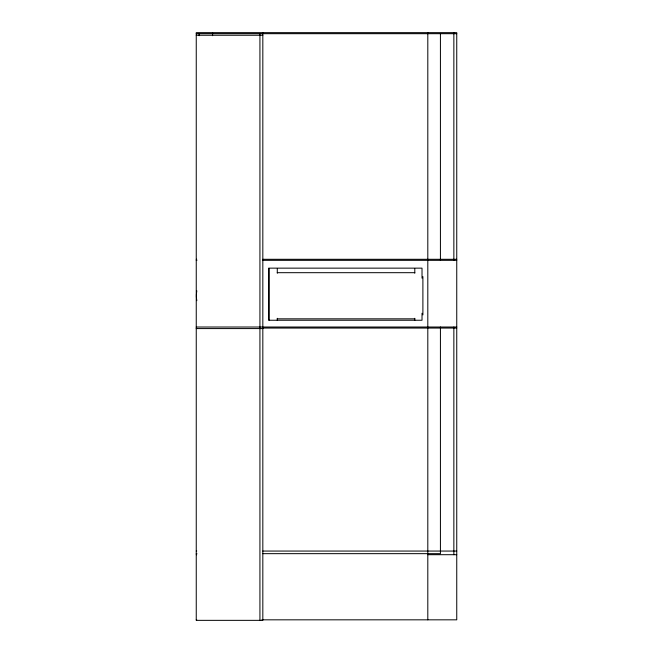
<?xml version="1.0" encoding="UTF-8"?>
<svg xmlns="http://www.w3.org/2000/svg" width="653" height="653" viewBox="0 0 653 653"><rect width="100%" height="100%" fill="white"/><g stroke="black" fill="none" stroke-linecap="round" stroke-linejoin="round"><path stroke-width="0.98" d="M196.251 33.695L456.749 33.695M196.251 35.254L262.824 35.254M196.251 259.29L196.733 259.29M262.824 259.29L456.749 259.29M196.251 260.335L196.937 260.335M262.824 260.335L456.749 260.335M277.28 272.685L414.794 272.685M277.28 318.835L414.794 318.835M196.251 327.022L456.749 327.022M196.251 328.059L196.733 328.059M262.824 328.059L456.749 328.059M196.251 328.581L262.824 328.581M196.251 551.059L196.733 551.059M262.824 551.059L456.749 551.059M196.259 553.662L196.937 553.662M262.824 553.662L440.424 553.662L440.424 327.022M196.251 554.699L196.733 554.699M427.805 554.699L456.749 554.699M196.251 619.828L196.733 619.828M261.918 619.828L456.749 619.828L456.749 32.65L196.251 32.65L196.251 620.35L262.824 620.35L262.824 32.65M453.859 32.65L453.859 260.335M453.859 327.022L453.859 554.699M440.424 33.695L440.424 260.335M427.805 32.65L427.805 619.828M422.891 276.603L422.891 314.917M422.018 278.17L422.018 268.146L268.612 268.146L268.612 320.248L422.018 320.248L422.018 313.236M414.794 268.669L414.794 273.215M414.794 318.305L414.794 320.362M277.28 268.669L277.28 273.215M277.28 318.305L277.28 320.362M269.191 268.669L269.191 320.166M259.927 33.695L259.927 620.35M212.576 32.65L212.576 35.703M199.141 33.695L199.141 35.727M196.822 300.666A27.222 27.222 0 0 1 196.822 290.854"/></g></svg>
